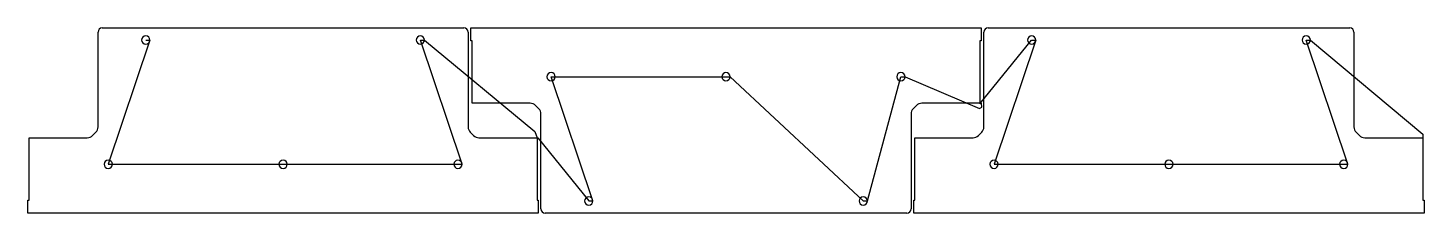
# Model space of a CAD drawing. Header units: metres. Extents: x 7 to 11703, y 7 to 1556.
import ezdxf

# ---------------------------------------------------------------- set-up
doc = ezdxf.new("R2010")
doc.units = ezdxf.units.M

msp = doc.modelspace()

# ---------------------------------------------------------------- linework, layer by layer
at = {"layer": 'TOOL_0'}
for p, q in [((594.249, 727.25), (594.249, 1520.75)), ((629.249, 1555.75), (3659.249, 1555.75)), ((3694.249, 1520.75), (3694.249, 727.25)), ((3717.226, 1447.75), (3717.226, 1555.75)), ((3717.226, 1555.75), (7992.226, 1555.75)), ((7992.226, 1555.75), (7992.226, 1447.75)), ((8015.213, 727.249), (8015.213, 1520.749)), ((8050.213, 1555.749), (11080.213, 1555.749)), ((11115.213, 1520.749), (11115.213, 727.249)), ((1029.25, 1454.751), (679.25, 414.751)), ((994.25, 1454.751), (1029.25, 1454.751)), ((3644.25, 414.751), (3294.25, 1454.751)), ((3294.25, 1454.751), (3329.25, 1454.751)), ((3329.25, 1454.751), (4253.789, 687.922)), ((3727.226, 1447.75), (3717.226, 1447.75)), ((3727.226, 925.75), (3727.226, 1447.75)), ((7982.065, 920.797), (8415.214, 1454.75)), ((7992.226, 1447.75), (7982.226, 1447.75)), ((7982.226, 1447.75), (7982.226, 925.75)), ((8450.214, 1454.75), (8100.214, 414.75)), ((8415.214, 1454.75), (8450.214, 1454.75)), ((11065.214, 414.75), (10715.214, 1454.75)), ((10715.214, 1454.75), (10750.214, 1454.75)), ((10750.214, 1454.75), (11691.599, 667.982)), ((4739.726, 107.75), (4389.726, 1147.75)), ((4389.726, 1147.75), (4424.726, 1147.75)), ((4424.726, 1147.75), (5854.726, 1147.75)), ((5854.726, 1147.75), (5889.726, 1147.75)), ((5889.726, 1147.75), (7004.726, 107.75)), ((7039.726, 107.75), (7319.726, 1147.75)), ((7319.726, 1147.75), (7354.726, 1147.75)), ((7354.726, 1147.75), (7978.767, 882.642)), ((4214.226, 925.75), (3727.226, 925.75)), ((4286.274, 879.798), (4258.774, 907.298)), ((4304.726, 41.75), (4304.726, 835.25)), ((7404.726, 835.25), (7404.726, 41.75)), ((7450.678, 907.298), (7423.178, 879.798)), ((7982.226, 925.75), (7495.226, 925.75)), ((7978.767, 882.642), (7997.455, 893.89)), ((7982.226, 925.75), (7982.065, 920.797)), ((7996.355, 925.87), (7982.226, 925.75)), ((7997.455, 893.89), (7996.355, 925.87)), ((16.75, 114.751), (16.75, 636.751)), ((16.75, 636.751), (503.75, 636.751)), ((548.297, 655.203), (575.797, 682.703)), ((3712.701, 682.702), (3740.201, 655.202)), ((3784.748, 636.75), (4271.748, 636.75)), ((4253.789, 687.922), (4271.75, 636.751)), ((4271.748, 636.75), (4279.021, 635.672)), ((4271.75, 636.751), (4271.75, 114.751)), ((4279.021, 635.672), (4704.726, 107.75)), ((7437.714, 114.75), (7437.714, 636.75)), ((7437.714, 636.75), (7924.714, 636.75)), ((7969.261, 655.202), (7996.761, 682.702)), ((11133.665, 682.701), (11161.165, 655.201)), ((11205.712, 636.749), (11692.712, 636.749)), ((11691.599, 667.982), (11692.714, 636.75)), ((11692.712, 636.749), (11697.774, 636.377)), ((11692.714, 636.75), (11692.714, 114.75)), ((679.25, 414.751), (714.25, 414.751)), ((714.25, 414.751), (2144.25, 414.751)), ((2144.25, 414.751), (2179.25, 414.751)), ((2179.25, 414.751), (3609.25, 414.751)), ((3609.25, 414.751), (3644.25, 414.751)), ((8100.214, 414.75), (8135.214, 414.75)), ((8135.214, 414.75), (9565.214, 414.75)), ((9565.214, 414.75), (9600.214, 414.75)), ((9600.214, 414.75), (11030.214, 414.75)), ((11030.214, 414.75), (11065.214, 414.75)), ((6.75, 6.751), (6.75, 114.751)), ((6.75, 114.751), (16.75, 114.751)), ((4281.75, 6.751), (6.75, 6.751)), ((4271.75, 114.751), (4281.75, 114.751)), ((4281.75, 114.751), (4281.75, 6.751)), ((7369.726, 6.75), (4339.726, 6.75)), ((4704.726, 107.75), (4739.726, 107.75)), ((7004.726, 107.75), (7039.726, 107.75)), ((7427.714, 6.75), (7427.714, 114.75)), ((7427.714, 114.75), (7437.714, 114.75)), ((11702.714, 6.75), (7427.714, 6.75)), ((11692.714, 114.75), (11702.714, 114.75)), ((11702.714, 114.75), (11702.714, 6.75))]:
    msp.add_line(p, q, dxfattribs=at)
for centre, radius, start, end in [((629.249, 1520.75), 35, 90, 180), ((3659.249, 1520.75), 35, 0, 90), ((8050.213, 1520.749), 35, 90, 180), ((11080.213, 1520.749), 35, 0, 90), ((994.25, 1454.751), 35, 0, 180), ((994.25, 1454.751), 35, 180, 0), ((3294.25, 1454.751), 35, 0, 180), ((3294.25, 1454.751), 35, 180, 0), ((8415.214, 1454.75), 35, 0, 180), ((8415.214, 1454.75), 35, 180, 0), ((10715.214, 1454.75), 35, 0, 180), ((10715.214, 1454.75), 35, 180, 0), ((4389.726, 1147.75), 35, 0, 180), ((5854.726, 1147.75), 35, 0, 180), ((7319.726, 1147.75), 35, 0, 180), ((4389.726, 1147.75), 35, 180, 0), ((5854.726, 1147.75), 35, 180, 0), ((7319.726, 1147.75), 35, 180, 0), ((4214.226, 862.75), 63, 45, 90), ((4241.726, 835.25), 63, 0, 45), ((7467.726, 835.25), 63, 135, 180), ((7495.226, 862.75), 63, 90, 135), ((531.249, 727.251), 63, 315, 359.9990905), ((3757.249, 727.25), 63, 180, 225), ((7952.213, 727.25), 63, 315, 359.9990905), ((11178.213, 727.249), 63, 180, 225), ((503.75, 699.751), 63, 270, 314.9993569), ((3784.749, 699.75), 63, 225, 269.9990905), ((7924.714, 699.75), 63, 270, 314.9993569), ((11205.713, 699.749), 63, 225, 269.9990905), ((679.25, 414.751), 35, 0, 180), ((679.25, 414.751), 35, 180, 0), ((2144.25, 414.751), 35, 0, 180), ((2144.25, 414.751), 35, 180, 0), ((3609.25, 414.751), 35, 0, 180), ((3609.25, 414.751), 35, 180, 0), ((8100.214, 414.75), 35, 0, 180), ((8100.214, 414.75), 35, 180, 0), ((9565.214, 414.75), 35, 0, 180), ((9565.214, 414.75), 35, 180, 0), ((11030.214, 414.75), 35, 0, 180), ((11030.214, 414.75), 35, 180, 0), ((4704.726, 107.75), 35, 0, 180), ((7004.726, 107.75), 35, 0, 180), ((4339.726, 41.75), 35, 180, 270), ((4704.726, 107.75), 35, 180, 0), ((7004.726, 107.75), 35, 180, 0), ((7369.726, 41.75), 35, 270, 0)]:
    msp.add_arc(centre, radius, start, end, dxfattribs=at)

doc.saveas('drawing.dxf')
